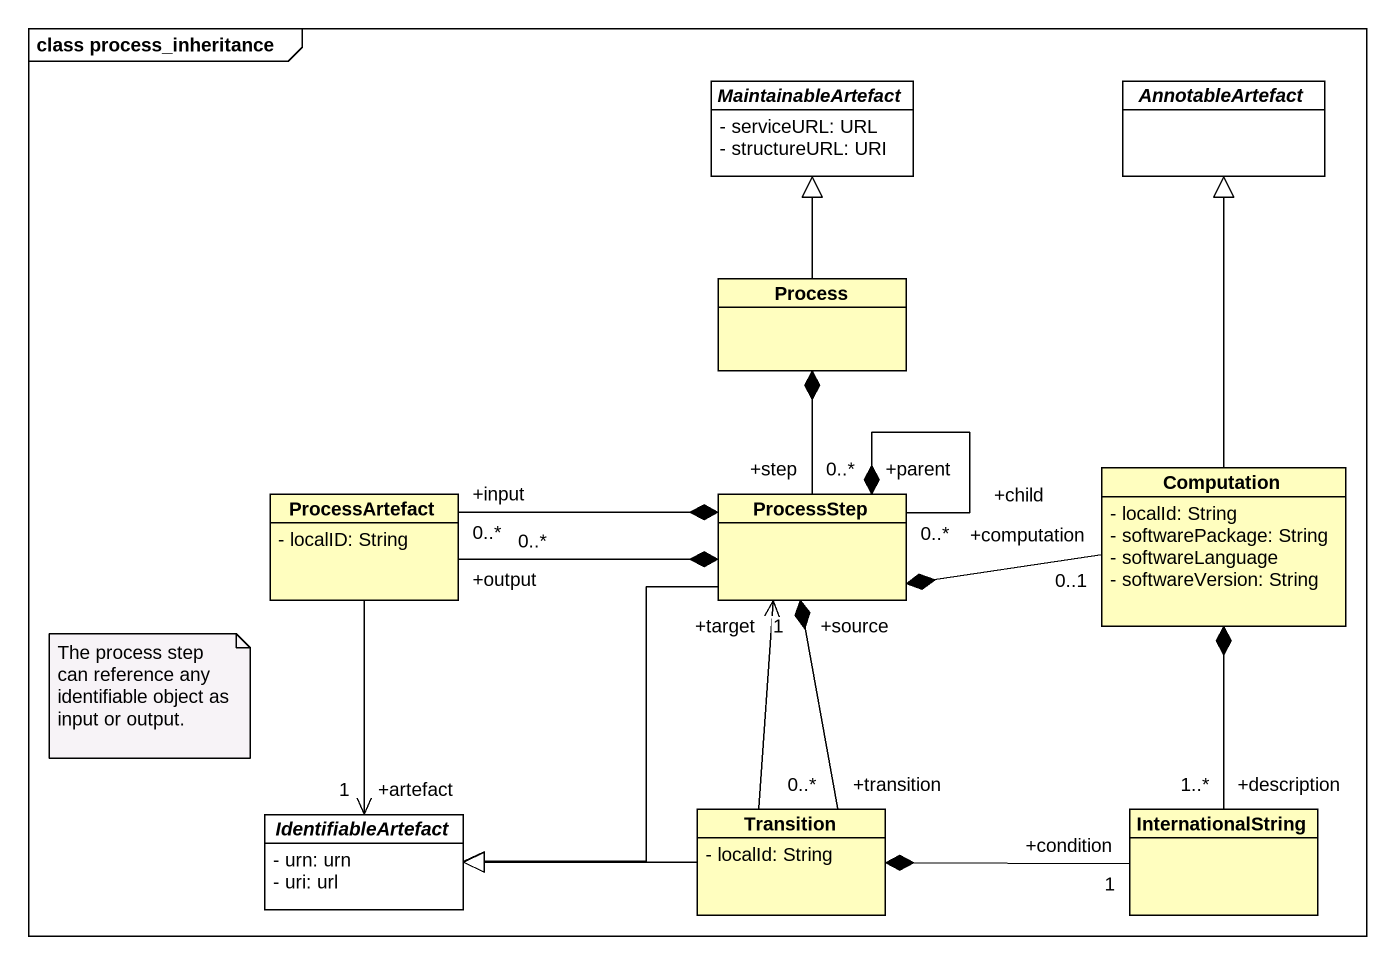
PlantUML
@startuml
mainframe class process_inheritance
hide circle
hide empty members
skinparam classAttributeIconSize 0
abstract class MaintainableArtefact #FFFFFF {
  - serviceURL: URL
  - structureURL: URI
}
abstract class AnnotableArtefact #FFFFFF
class "Process" as Process_ #FFFEBF
class Computation #FFFEBF {
  - localId: String
  - softwarePackage: String
  - softwareLanguage
  - softwareVersion: String
}
class ProcessArtefact #FFFEBF {
  - localID: String
}
class ProcessStep #FFFEBF
abstract class IdentifiableArtefact #FFFFFF {
  - urn: urn
  - uri: url
}
class Transition #FFFEBF {
  - localId: String
}
class InternationalString #FFFEBF
Process_ -up-|> MaintainableArtefact
Computation -up-|> AnnotableArtefact
Computation "+computation\n0..1" -left-* ProcessStep
ProcessArtefact "+input\n0..*" -right-* ProcessStep
ProcessArtefact "+output\n0..*" -right-* ProcessStep
ProcessArtefact --> "+artefact\n1" IdentifiableArtefact
ProcessStep "+step\n0..*" -up-* Process_
ProcessStep "+child\n0..*" --* "+parent" ProcessStep
ProcessStep --|> IdentifiableArtefact
Transition "+transition\n0..*" -up-* "+source\n1" ProcessStep
Transition -up-> "+target" ProcessStep
Transition -left-|> IdentifiableArtefact
InternationalString "+description\n1..*" -up-* Computation
InternationalString "+condition\n1" -left-* Transition
note as N1
  The process step can reference any identifiable object as input or output.
end note
@enduml
